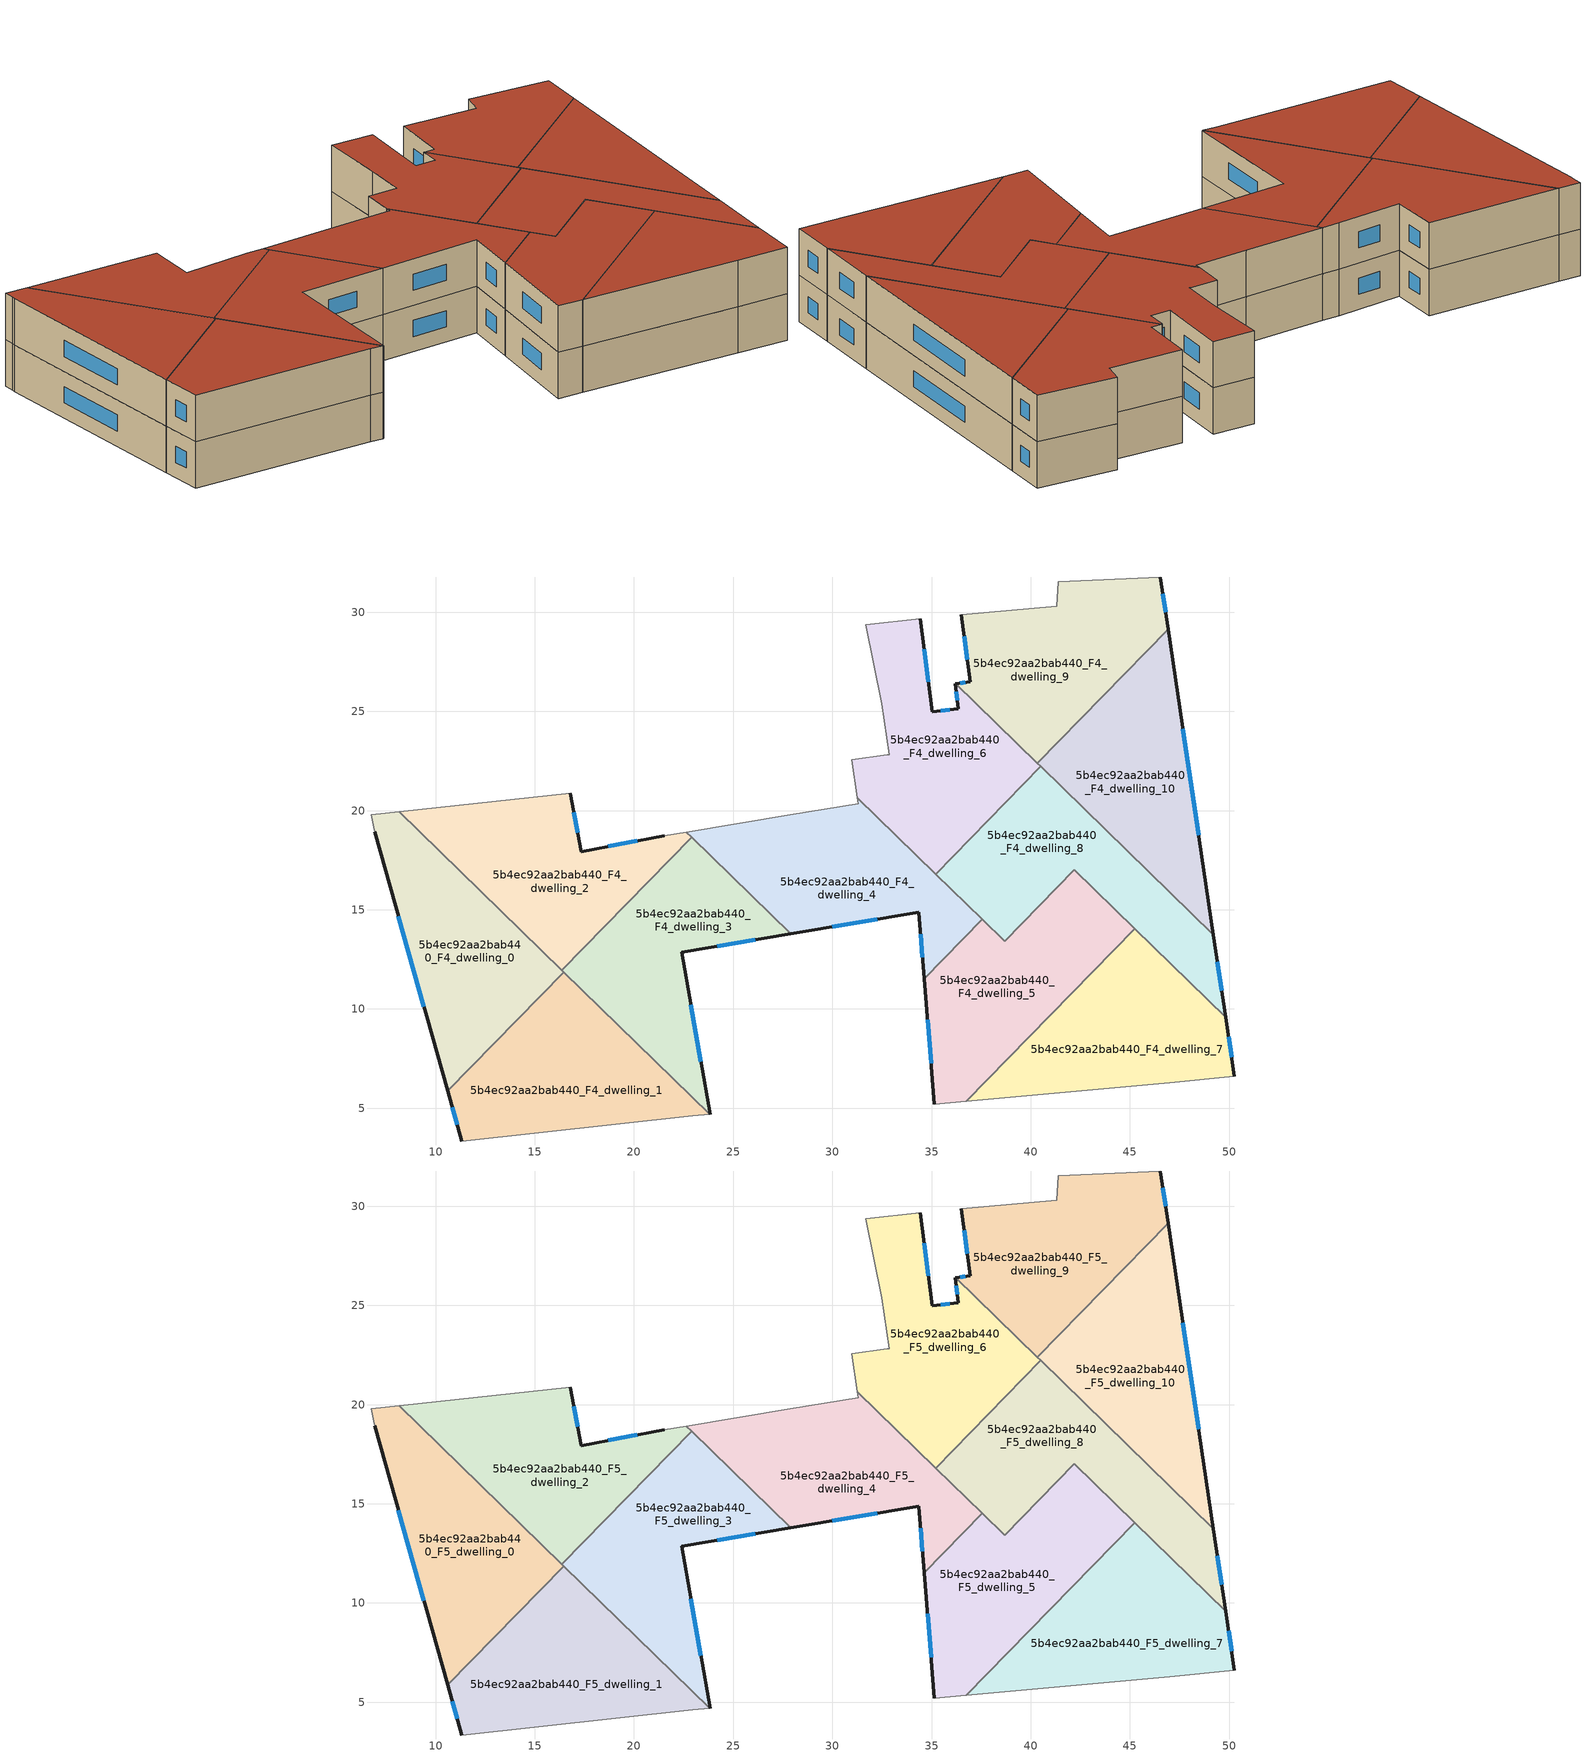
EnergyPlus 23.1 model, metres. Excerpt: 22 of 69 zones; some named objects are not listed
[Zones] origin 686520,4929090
5b4ec92aa2bab440_F4_dwelling_0
 floor to 5b4ec92aa2bab440_F3_dwelling_0 (EU_floor_Construction): 16.46,11.86 10.61,5.87 6.93,18.93 6.88,19.16 6.75,19.79 8.17,19.95 z12
 wall outside (EU_wall_Construction): 6.93,18.93 10.61,5.87 z12:15
 wall adiabatic (EU_wall_Construction): 8.17,19.95 6.75,19.79 6.88,19.16 6.93,18.93 z12:15
 wall to 5b4ec92aa2bab440_F4_dwelling_1 (EU_wall_Construction): 10.61,5.87 16.46,11.86 z12:15
 wall to 5b4ec92aa2bab440_F4_dwelling_2 (EU_wall_Construction): 16.36,11.96 8.17,19.95 z12:15
 wall to 5b4ec92aa2bab440_F4_dwelling_3 (EU_wall_Construction): 16.46,11.86 16.36,11.96 z12:15
 window (EU_Window_Construction): 8.13,14.68 9.42,10.11 z12.98:14.02
5b4ec92aa2bab440_F4_dwelling_1
 floor to 5b4ec92aa2bab440_F3_dwelling_1 (EU_floor_Construction): 23.81,4.69 22.97,4.63 11.33,3.35 10.61,5.87 16.46,11.86 z12
 wall outside (EU_wall_Construction): 10.61,5.87 11.33,3.35 z12:15
 wall adiabatic (EU_wall_Construction): 11.33,3.35 22.97,4.63 23.81,4.69 z12:15
 wall to 5b4ec92aa2bab440_F4_dwelling_3 (EU_wall_Construction): 23.81,4.69 16.46,11.86 z12:15
 window (EU_Window_Construction): 10.85,5.05 11.1,4.17 z12.98:14.02
5b4ec92aa2bab440_F4_dwelling_10
 floor to 5b4ec92aa2bab440_F3_dwelling_10 (EU_floor_Construction): 46.93,29.14 49.21,13.74 40.34,22.38 z12
 wall outside (EU_wall_Construction): 49.21,13.74 46.93,29.14 z12:15
 wall to 5b4ec92aa2bab440_F4_dwelling_9 (EU_wall_Construction): 46.93,29.14 40.34,22.38 z12:15
 wall to 5b4ec92aa2bab440_F4_dwelling_8 (EU_wall_Construction): 40.5,22.23 49.21,13.74 z12:15
 wall to 5b4ec92aa2bab440_F4_dwelling_6 (EU_wall_Construction): 40.34,22.38 40.5,22.23 z12:15
 window (EU_Window_Construction): 48.47,18.75 47.67,24.13 z12.98:14.02
5b4ec92aa2bab440_F4_dwelling_2
 floor to 5b4ec92aa2bab440_F3_dwelling_2 (EU_floor_Construction): 22.64,18.92 22.9,18.67 16.36,11.96 8.17,19.95 16.79,20.89 17.35,17.94 21.53,18.74 z12
 wall outside (EU_wall_Construction): 21.53,18.74 17.35,17.94 16.79,20.89 z12:15
 wall adiabatic (EU_wall_Construction): 22.64,18.92 21.53,18.74 / 16.79,20.89 8.17,19.95 z12:15
 wall to 5b4ec92aa2bab440_F4_dwelling_4 (EU_wall_Construction): 22.9,18.67 22.64,18.92 z12:15
 wall to 5b4ec92aa2bab440_F4_dwelling_3 (EU_wall_Construction): 16.36,11.96 22.9,18.67 z12:15
 window (EU_Window_Construction): 17.17,18.9 16.97,19.93 / 20.17,18.48 18.71,18.2 z12.98:14.02
5b4ec92aa2bab440_F4_dwelling_3
 floor to 5b4ec92aa2bab440_F3_dwelling_3 (EU_floor_Construction): 27.91,13.79 22.4,12.87 23.85,4.7 23.81,4.69 16.36,11.96 22.9,18.67 z12
 wall outside (EU_wall_Construction): 23.85,4.7 22.4,12.87 27.91,13.79 z12:15
 wall to 5b4ec92aa2bab440_F4_dwelling_4 (EU_wall_Construction): 27.91,13.79 22.9,18.67 z12:15
 wall adiabatic (EU_wall_Construction): 23.81,4.69 23.85,4.7 z12:15
 window (EU_Window_Construction): 24.19,13.17 26.12,13.49 / 23.38,7.35 22.87,10.21 z12.98:14.02
5b4ec92aa2bab440_F4_dwelling_4
 floor to 5b4ec92aa2bab440_F3_dwelling_4 (EU_floor_Construction): 37.56,14.51 34.63,11.51 34.36,14.87 27.91,13.79 22.9,18.67 22.64,18.92 27.88,19.79 31.3,20.35 31.25,20.66 z12
 wall outside (EU_wall_Construction): 27.91,13.79 34.36,14.87 34.63,11.51 z12:15
 wall adiabatic (EU_wall_Construction): 31.25,20.66 31.3,20.35 27.88,19.79 22.64,18.92 z12:15
 wall to 5b4ec92aa2bab440_F4_dwelling_5 (EU_wall_Construction): 34.63,11.51 37.56,14.51 z12:15
 wall to 5b4ec92aa2bab440_F4_dwelling_6 (EU_wall_Construction): 35.21,16.8 31.25,20.66 z12:15
 wall to 5b4ec92aa2bab440_F4_dwelling_8 (EU_wall_Construction): 37.55,14.51 35.21,16.8 z12:15
 window (EU_Window_Construction): 34.45,13.78 34.54,12.6 / 30.01,14.14 32.26,14.52 z12.98:14.02
5b4ec92aa2bab440_F4_dwelling_5
 floor to 5b4ec92aa2bab440_F3_dwelling_5 (EU_floor_Construction): 45.24,14.05 36.76,5.35 35.15,5.21 34.63,11.51 37.56,14.51 38.69,13.41 42.2,17.01 z12
 wall outside (EU_wall_Construction): 34.63,11.51 35.15,5.21 z12:15
 wall adiabatic (EU_wall_Construction): 35.15,5.21 36.76,5.35 z12:15
 wall to 5b4ec92aa2bab440_F4_dwelling_8 (EU_wall_Construction): 45.24,14.05 42.2,17.01 38.69,13.41 37.56,14.51 z12:15
 wall to 5b4ec92aa2bab440_F4_dwelling_7 (EU_wall_Construction): 36.76,5.35 45.24,14.05 z12:15
 window (EU_Window_Construction): 34.8,9.46 34.98,7.26 z12.98:14.02
5b4ec92aa2bab440_F4_dwelling_6
 floor to 5b4ec92aa2bab440_F3_dwelling_6 (EU_floor_Construction): 36.22,26.4 40.5,22.23 35.21,16.8 31.25,20.66 30.98,22.55 32.77,22.81 32.86,22.83 32.49,25.39 31.69,29.37 34.43,29.66 35.04,24.97 36.36,25.14 36.19,26.39 z12
 wall outside (EU_wall_Construction): 36.22,26.4 36.19,26.39 36.36,25.14 35.04,24.97 34.43,29.66 z12:15
 wall adiabatic (EU_wall_Construction): 34.43,29.66 31.69,29.37 32.49,25.39 32.86,22.83 32.77,22.81 30.98,22.55 31.25,20.66 z12:15
 wall to 5b4ec92aa2bab440_F4_dwelling_8 (EU_wall_Construction): 35.21,16.8 40.5,22.23 z12:15
 wall to 5b4ec92aa2bab440_F4_dwelling_9 (EU_wall_Construction): 40.34,22.38 36.22,26.4 z12:15
 window (EU_Window_Construction): 34.84,26.5 34.63,28.14 / 35.93,25.09 35.47,25.03 / 36.24,25.99 36.3,25.55 z12.98:14.02
5b4ec92aa2bab440_F4_dwelling_7
 floor to 5b4ec92aa2bab440_F3_dwelling_7 (EU_floor_Construction): 49.83,9.58 50.27,6.62 47.02,6.29 36.76,5.35 45.24,14.05 z12
 wall outside (EU_wall_Construction): 50.27,6.62 49.83,9.58 z12:15
 wall adiabatic (EU_wall_Construction): 36.76,5.35 47.02,6.29 50.27,6.62 z12:15
 wall to 5b4ec92aa2bab440_F4_dwelling_8 (EU_wall_Construction): 49.83,9.58 45.24,14.05 z12:15
 window (EU_Window_Construction): 50.12,7.58 49.97,8.61 z12.98:14.02
5b4ec92aa2bab440_F4_dwelling_8
 floor to 5b4ec92aa2bab440_F3_dwelling_8 (EU_floor_Construction): 49.21,13.74 49.83,9.58 42.2,17.01 38.69,13.41 35.21,16.8 40.5,22.23 z12
 wall outside (EU_wall_Construction): 49.83,9.58 49.21,13.74 z12:15
 window (EU_Window_Construction): 49.63,10.93 49.41,12.38 z12.98:14.02
5b4ec92aa2bab440_F4_dwelling_9
 floor to 5b4ec92aa2bab440_F3_dwelling_9 (EU_floor_Construction): 46.54,31.78 46.93,29.14 40.34,22.38 36.22,26.4 36.94,26.5 36.5,29.88 41.31,30.3 41.38,31.54 z12
 wall outside (EU_wall_Construction): 46.93,29.14 46.54,31.78 / 36.5,29.88 36.94,26.5 36.22,26.4 z12:15
 wall adiabatic (EU_wall_Construction): 46.54,31.78 41.38,31.54 41.31,30.3 36.5,29.88 z12:15
 window (EU_Window_Construction): 46.8,30 46.66,30.92 / 36.7,26.46 36.45,26.43 / 36.64,28.78 36.8,27.6 z12.98:14.02
5b4ec92aa2bab440_F5_dwelling_0
 floor to 5b4ec92aa2bab440_F4_dwelling_0 (EU_floor_Construction): 16.46,11.86 10.61,5.87 6.93,18.93 6.88,19.16 6.75,19.79 8.17,19.95 z15
 wall outside (EU_wall_Construction): 6.93,18.93 10.61,5.87 z15:18
 wall adiabatic (EU_wall_Construction): 8.17,19.95 6.75,19.79 6.88,19.16 6.93,18.93 z15:18
 wall to 5b4ec92aa2bab440_F5_dwelling_1 (EU_wall_Construction): 10.61,5.87 16.46,11.86 z15:18
 wall to 5b4ec92aa2bab440_F5_dwelling_2 (EU_wall_Construction): 16.36,11.96 8.17,19.95 z15:18
 wall to 5b4ec92aa2bab440_F5_dwelling_3 (EU_wall_Construction): 16.46,11.86 16.36,11.96 z15:18
 window (EU_Window_Construction): 8.13,14.68 9.42,10.11 z15.98:17.02
 roof outside (EU_roof_Construction): 10.61,5.87 16.46,11.86 8.17,19.95 6.75,19.79 6.88,19.16 6.93,18.93 z18
5b4ec92aa2bab440_F5_dwelling_1
 floor to 5b4ec92aa2bab440_F4_dwelling_1 (EU_floor_Construction): 23.81,4.69 22.97,4.63 11.33,3.35 10.61,5.87 16.46,11.86 z15
 wall outside (EU_wall_Construction): 10.61,5.87 11.33,3.35 z15:18
 wall adiabatic (EU_wall_Construction): 11.33,3.35 22.97,4.63 23.81,4.69 z15:18
 wall to 5b4ec92aa2bab440_F5_dwelling_3 (EU_wall_Construction): 23.81,4.69 16.46,11.86 z15:18
 window (EU_Window_Construction): 10.85,5.05 11.1,4.17 z15.98:17.02
 roof outside (EU_roof_Construction): 23.81,4.69 16.46,11.86 10.61,5.87 11.33,3.35 22.97,4.63 z18
5b4ec92aa2bab440_F5_dwelling_10
 floor to 5b4ec92aa2bab440_F4_dwelling_10 (EU_floor_Construction): 46.93,29.14 49.21,13.74 40.34,22.38 z15
 wall outside (EU_wall_Construction): 49.21,13.74 46.93,29.14 z15:18
 wall to 5b4ec92aa2bab440_F5_dwelling_9 (EU_wall_Construction): 46.93,29.14 40.34,22.38 z15:18
 wall to 5b4ec92aa2bab440_F5_dwelling_8 (EU_wall_Construction): 40.5,22.23 49.21,13.74 z15:18
 wall to 5b4ec92aa2bab440_F5_dwelling_6 (EU_wall_Construction): 40.34,22.38 40.5,22.23 z15:18
 window (EU_Window_Construction): 48.47,18.75 47.67,24.13 z15.98:17.02
 roof outside (EU_roof_Construction): 49.21,13.74 46.93,29.14 40.34,22.38 z18
5b4ec92aa2bab440_F5_dwelling_2
 floor to 5b4ec92aa2bab440_F4_dwelling_2 (EU_floor_Construction): 22.64,18.92 22.9,18.67 16.36,11.96 8.17,19.95 16.79,20.89 17.35,17.94 21.53,18.74 z15
 wall outside (EU_wall_Construction): 21.53,18.74 17.35,17.94 16.79,20.89 z15:18
 wall adiabatic (EU_wall_Construction): 22.64,18.92 21.53,18.74 / 16.79,20.89 8.17,19.95 z15:18
 wall to 5b4ec92aa2bab440_F5_dwelling_4 (EU_wall_Construction): 22.9,18.67 22.64,18.92 z15:18
 wall to 5b4ec92aa2bab440_F5_dwelling_3 (EU_wall_Construction): 16.36,11.96 22.9,18.67 z15:18
 window (EU_Window_Construction): 17.17,18.9 16.97,19.93 / 20.17,18.48 18.71,18.2 z15.98:17.02
 roof outside (EU_roof_Construction): 16.36,11.96 22.9,18.67 22.64,18.92 21.53,18.74 17.35,17.94 16.79,20.89 8.17,19.95 z18
5b4ec92aa2bab440_F5_dwelling_3
 floor to 5b4ec92aa2bab440_F4_dwelling_3 (EU_floor_Construction): 27.91,13.79 22.4,12.87 23.85,4.7 23.81,4.69 16.36,11.96 22.9,18.67 z15
 wall outside (EU_wall_Construction): 23.85,4.7 22.4,12.87 27.91,13.79 z15:18
 wall to 5b4ec92aa2bab440_F5_dwelling_4 (EU_wall_Construction): 27.91,13.79 22.9,18.67 z15:18
 wall adiabatic (EU_wall_Construction): 23.81,4.69 23.85,4.7 z15:18
 window (EU_Window_Construction): 24.19,13.17 26.12,13.49 / 23.38,7.35 22.87,10.21 z15.98:17.02
 roof outside (EU_roof_Construction): 23.85,4.7 22.4,12.87 27.91,13.79 22.9,18.67 16.36,11.96 23.81,4.69 z18
5b4ec92aa2bab440_F5_dwelling_4
 floor to 5b4ec92aa2bab440_F4_dwelling_4 (EU_floor_Construction): 37.56,14.51 34.63,11.51 34.36,14.87 27.91,13.79 22.9,18.67 22.64,18.92 27.88,19.79 31.3,20.35 31.25,20.66 z15
 wall outside (EU_wall_Construction): 27.91,13.79 34.36,14.87 34.63,11.51 z15:18
 wall adiabatic (EU_wall_Construction): 31.25,20.66 31.3,20.35 27.88,19.79 22.64,18.92 z15:18
 wall to 5b4ec92aa2bab440_F5_dwelling_5 (EU_wall_Construction): 34.63,11.51 37.56,14.51 z15:18
 wall to 5b4ec92aa2bab440_F5_dwelling_6 (EU_wall_Construction): 35.21,16.8 31.25,20.66 z15:18
 wall to 5b4ec92aa2bab440_F5_dwelling_8 (EU_wall_Construction): 37.55,14.51 35.21,16.8 z15:18
 window (EU_Window_Construction): 34.45,13.78 34.54,12.6 / 30.01,14.14 32.26,14.52 z15.98:17.02
 roof outside (EU_roof_Construction): 34.63,11.51 37.56,14.51 31.25,20.66 31.3,20.35 27.88,19.79 22.64,18.92 22.9,18.67 27.91,13.79 34.36,14.87 z18
5b4ec92aa2bab440_F5_dwelling_5
 floor to 5b4ec92aa2bab440_F4_dwelling_5 (EU_floor_Construction): 45.24,14.05 36.76,5.35 35.15,5.21 34.63,11.51 37.56,14.51 38.69,13.41 42.2,17.01 z15
 wall outside (EU_wall_Construction): 34.63,11.51 35.15,5.21 z15:18
 wall adiabatic (EU_wall_Construction): 35.15,5.21 36.76,5.35 z15:18
 wall to 5b4ec92aa2bab440_F5_dwelling_8 (EU_wall_Construction): 45.24,14.05 42.2,17.01 38.69,13.41 37.56,14.51 z15:18
 wall to 5b4ec92aa2bab440_F5_dwelling_7 (EU_wall_Construction): 36.76,5.35 45.24,14.05 z15:18
 window (EU_Window_Construction): 34.8,9.46 34.98,7.26 z15.98:17.02
 roof outside (EU_roof_Construction): 36.76,5.35 45.24,14.05 42.2,17.01 38.69,13.41 37.56,14.51 34.63,11.51 35.15,5.21 z18
5b4ec92aa2bab440_F5_dwelling_6
 floor to 5b4ec92aa2bab440_F4_dwelling_6 (EU_floor_Construction): 36.22,26.4 40.5,22.23 35.21,16.8 31.25,20.66 30.98,22.55 32.77,22.81 32.86,22.83 32.49,25.39 31.69,29.37 34.43,29.66 35.04,24.97 36.36,25.14 36.19,26.39 z15
 wall outside (EU_wall_Construction): 36.22,26.4 36.19,26.39 36.36,25.14 35.04,24.97 34.43,29.66 z15:18
 wall adiabatic (EU_wall_Construction): 34.43,29.66 31.69,29.37 32.49,25.39 32.86,22.83 32.77,22.81 30.98,22.55 31.25,20.66 z15:18
 wall to 5b4ec92aa2bab440_F5_dwelling_8 (EU_wall_Construction): 35.21,16.8 40.5,22.23 z15:18
 wall to 5b4ec92aa2bab440_F5_dwelling_9 (EU_wall_Construction): 40.34,22.38 36.22,26.4 z15:18
 window (EU_Window_Construction): 34.84,26.5 34.63,28.14 / 35.93,25.09 35.47,25.03 / 36.24,25.99 36.3,25.55 z15.98:17.02
 roof outside (EU_roof_Construction): 35.21,16.8 40.5,22.23 36.22,26.4 36.19,26.39 36.36,25.14 35.04,24.97 34.43,29.66 31.69,29.37 32.49,25.39 32.86,22.83 32.77,22.81 30.98,22.55 31.25,20.66 z18
5b4ec92aa2bab440_F5_dwelling_7
 floor to 5b4ec92aa2bab440_F4_dwelling_7 (EU_floor_Construction): 49.83,9.58 50.27,6.62 47.02,6.29 36.76,5.35 45.24,14.05 z15
 wall outside (EU_wall_Construction): 50.27,6.62 49.83,9.58 z15:18
 wall adiabatic (EU_wall_Construction): 36.76,5.35 47.02,6.29 50.27,6.62 z15:18
 wall to 5b4ec92aa2bab440_F5_dwelling_8 (EU_wall_Construction): 49.83,9.58 45.24,14.05 z15:18
 window (EU_Window_Construction): 50.12,7.58 49.97,8.61 z15.98:17.02
 roof outside (EU_roof_Construction): 50.27,6.62 49.83,9.58 45.24,14.05 36.76,5.35 47.02,6.29 z18
5b4ec92aa2bab440_F5_dwelling_8
 floor to 5b4ec92aa2bab440_F4_dwelling_8 (EU_floor_Construction): 49.21,13.74 49.83,9.58 42.2,17.01 38.69,13.41 35.21,16.8 40.5,22.23 z15
 wall outside (EU_wall_Construction): 49.83,9.58 49.21,13.74 z15:18
 window (EU_Window_Construction): 49.63,10.93 49.41,12.38 z15.98:17.02
 roof outside (EU_roof_Construction): 49.83,9.58 49.21,13.74 40.5,22.23 35.21,16.8 38.69,13.41 42.2,17.01 z18
5b4ec92aa2bab440_F5_dwelling_9
 floor to 5b4ec92aa2bab440_F4_dwelling_9 (EU_floor_Construction): 46.54,31.78 46.93,29.14 40.34,22.38 36.22,26.4 36.94,26.5 36.5,29.88 41.31,30.3 41.38,31.54 z15
 wall outside (EU_wall_Construction): 46.93,29.14 46.54,31.78 / 36.5,29.88 36.94,26.5 36.22,26.4 z15:18
 wall adiabatic (EU_wall_Construction): 46.54,31.78 41.38,31.54 41.31,30.3 36.5,29.88 z15:18
 window (EU_Window_Construction): 46.8,30 46.66,30.92 / 36.7,26.46 36.45,26.43 / 36.64,28.78 36.8,27.6 z15.98:17.02
 roof outside (EU_roof_Construction): 40.34,22.38 46.93,29.14 46.54,31.78 41.38,31.54 41.31,30.3 36.5,29.88 36.94,26.5 36.22,26.4 z18
[Building]
EU S2 Campaign: North Axis=0; Terrain=City; Solar Distribution=FullExterior
[Site:Location]
Bologna: Latitude=44.5; Longitude=11.25; Time Zone=1; Elevation=37
[SizingPeriod:WeatherFileDays]
AnnualSizingPeriod: Begin Month=1; Begin Day of Month=1; End Month=12; End Day of Month=31; Day of Week for Start Day=Monday; Use Weather File Daylight Saving Period=No; Use Weather File Rain and Snow Indicators=No
[MATERIAL]
EU_InternalMass_Material: Roughness=MediumRough; Thickness=0.1; Conductivity=1; Density=1800; Specific Heat=900; Thermal Absorptance=0.9; Solar Absorptance=0.7; Visible Absorptance=0.7
[MATERIAL:NOMASS] Roughness=MediumRough; Thermal Absorptance=0.9; Solar Absorptance=0.7; Visible Absorptance=0.7
Name | Thermal Resistance
EU_wall_NoMass | 0.905828
EU_roof_NoMass | 0.37593
EU_floor_NoMass | 0.67114
[WINDOWMATERIAL:SIMPLEGLAZINGSYSTEM]
EU_Window_SimpleGlazing: UFactor=4.52486; Solar Heat Gain Coefficient=0.85; Visible Transmittance=0.85
[CONSTRUCTION]
EU_wall_Construction: EU_wall_NoMass
EU_roof_Construction: EU_roof_NoMass
EU_floor_Construction: EU_floor_NoMass
EU_Window_Construction: EU_Window_SimpleGlazing
EU_InternalMass_Construction: EU_InternalMass_Material
[ZONE] Type=1; Multiplier=1; Ceiling Height=autocalculate; Floor Area=autocalculate; Part of Total Floor Area=Yes
Name | Volume
5b4ec92aa2bab440_F4_dwelling_0; 5b4ec92aa2bab440_F5_dwelling_0 | 177.227
5b4ec92aa2bab440_F4_dwelling_1; 5b4ec92aa2bab440_F5_dwelling_1 | 177.241
5b4ec92aa2bab440_F4_dwelling_10; 5b4ec92aa2bab440_F5_dwelling_10 | 175.408
5b4ec92aa2bab440_F4_dwelling_2; 5b4ec92aa2bab440_F5_dwelling_2 | 175.467
5b4ec92aa2bab440_F4_dwelling_3; 5b4ec92aa2bab440_F5_dwelling_3 | 175.438
5b4ec92aa2bab440_F4_dwelling_4; 5b4ec92aa2bab440_F5_dwelling_4 | 179.038
5b4ec92aa2bab440_F4_dwelling_5; 5b4ec92aa2bab440_F5_dwelling_5 | 178.097
5b4ec92aa2bab440_F4_dwelling_6; 5b4ec92aa2bab440_F5_dwelling_6 | 179.089
5b4ec92aa2bab440_F4_dwelling_7; 5b4ec92aa2bab440_F5_dwelling_7 | 178.16
5b4ec92aa2bab440_F4_dwelling_8; 5b4ec92aa2bab440_F5_dwelling_8 | 179.075
5b4ec92aa2bab440_F4_dwelling_9; 5b4ec92aa2bab440_F5_dwelling_9 | 175.414
[INTERNALMASS] Construction=EU_InternalMass_Construction
Name | Zone or ZoneList | Surface Area
5b4ec92aa2bab440_F4_dwelling_0_EU_InternalMass | 5b4ec92aa2bab440_F4_dwelling_0 | 59.0843
5b4ec92aa2bab440_F4_dwelling_1_EU_InternalMass | 5b4ec92aa2bab440_F4_dwelling_1 | 59.0822
5b4ec92aa2bab440_F4_dwelling_2_EU_InternalMass | 5b4ec92aa2bab440_F4_dwelling_2 | 58.4864
5b4ec92aa2bab440_F4_dwelling_3_EU_InternalMass | 5b4ec92aa2bab440_F4_dwelling_3 | 58.4772
5b4ec92aa2bab440_F4_dwelling_4_EU_InternalMass | 5b4ec92aa2bab440_F4_dwelling_4 | 59.6803
5b4ec92aa2bab440_F4_dwelling_5_EU_InternalMass | 5b4ec92aa2bab440_F4_dwelling_5 | 59.3654
5b4ec92aa2bab440_F4_dwelling_6_EU_InternalMass | 5b4ec92aa2bab440_F4_dwelling_6 | 59.691
5b4ec92aa2bab440_F4_dwelling_7_EU_InternalMass | 5b4ec92aa2bab440_F4_dwelling_7 | 59.3877
5b4ec92aa2bab440_F4_dwelling_8_EU_InternalMass | 5b4ec92aa2bab440_F4_dwelling_8 | 59.6918
5b4ec92aa2bab440_F4_dwelling_9_EU_InternalMass | 5b4ec92aa2bab440_F4_dwelling_9 | 58.4714
5b4ec92aa2bab440_F4_dwelling_10_EU_InternalMass | 5b4ec92aa2bab440_F4_dwelling_10 | 58.4682
5b4ec92aa2bab440_F5_dwelling_0_EU_InternalMass | 5b4ec92aa2bab440_F5_dwelling_0 | 59.0843
5b4ec92aa2bab440_F5_dwelling_1_EU_InternalMass | 5b4ec92aa2bab440_F5_dwelling_1 | 59.0822
5b4ec92aa2bab440_F5_dwelling_2_EU_InternalMass | 5b4ec92aa2bab440_F5_dwelling_2 | 58.4864
5b4ec92aa2bab440_F5_dwelling_3_EU_InternalMass | 5b4ec92aa2bab440_F5_dwelling_3 | 58.4772
5b4ec92aa2bab440_F5_dwelling_4_EU_InternalMass | 5b4ec92aa2bab440_F5_dwelling_4 | 59.6803
5b4ec92aa2bab440_F5_dwelling_5_EU_InternalMass | 5b4ec92aa2bab440_F5_dwelling_5 | 59.3654
5b4ec92aa2bab440_F5_dwelling_6_EU_InternalMass | 5b4ec92aa2bab440_F5_dwelling_6 | 59.691
5b4ec92aa2bab440_F5_dwelling_7_EU_InternalMass | 5b4ec92aa2bab440_F5_dwelling_7 | 59.3877
5b4ec92aa2bab440_F5_dwelling_8_EU_InternalMass | 5b4ec92aa2bab440_F5_dwelling_8 | 59.6918
5b4ec92aa2bab440_F5_dwelling_9_EU_InternalMass | 5b4ec92aa2bab440_F5_dwelling_9 | 58.4714
5b4ec92aa2bab440_F5_dwelling_10_EU_InternalMass | 5b4ec92aa2bab440_F5_dwelling_10 | 58.4682
[OTHEREQUIPMENT] Fuel Type=Electricity; Design Level Calculation Method=Watts/Area; Power per Zone Floor Area=1; Fraction Latent=0; Fraction Radiant=0; Fraction Lost=0; Carbon Dioxide Generation Rate=0; EndUse Subcategory=EU_Step8_InternalGains
Name | Zone or ZoneList or Space or SpaceList | Schedule
EU_Step8_InternalGain_5b4ec92aa2bab440_F4_dwelling_0_f000 | 5b4ec92aa2bab440_F4_dwelling_0 | EU_Step8_GainSchedule_5b4ec92aa2bab440_F4_dwelling_0_f000
EU_Step8_InternalGain_5b4ec92aa2bab440_F4_dwelling_1_f000 | 5b4ec92aa2bab440_F4_dwelling_1 | EU_Step8_GainSchedule_5b4ec92aa2bab440_F4_dwelling_1_f000
EU_Step8_InternalGain_5b4ec92aa2bab440_F4_dwelling_2_f000 | 5b4ec92aa2bab440_F4_dwelling_2 | EU_Step8_GainSchedule_5b4ec92aa2bab440_F4_dwelling_2_f000
EU_Step8_InternalGain_5b4ec92aa2bab440_F4_dwelling_3_f000 | 5b4ec92aa2bab440_F4_dwelling_3 | EU_Step8_GainSchedule_5b4ec92aa2bab440_F4_dwelling_3_f000
EU_Step8_InternalGain_5b4ec92aa2bab440_F4_dwelling_4_f000 | 5b4ec92aa2bab440_F4_dwelling_4 | EU_Step8_GainSchedule_5b4ec92aa2bab440_F4_dwelling_4_f000
EU_Step8_InternalGain_5b4ec92aa2bab440_F4_dwelling_5_f000 | 5b4ec92aa2bab440_F4_dwelling_5 | EU_Step8_GainSchedule_5b4ec92aa2bab440_F4_dwelling_5_f000
EU_Step8_InternalGain_5b4ec92aa2bab440_F4_dwelling_6_f000 | 5b4ec92aa2bab440_F4_dwelling_6 | EU_Step8_GainSchedule_5b4ec92aa2bab440_F4_dwelling_6_f000
EU_Step8_InternalGain_5b4ec92aa2bab440_F4_dwelling_7_f000 | 5b4ec92aa2bab440_F4_dwelling_7 | EU_Step8_GainSchedule_5b4ec92aa2bab440_F4_dwelling_7_f000
EU_Step8_InternalGain_5b4ec92aa2bab440_F4_dwelling_8_f000 | 5b4ec92aa2bab440_F4_dwelling_8 | EU_Step8_GainSchedule_5b4ec92aa2bab440_F4_dwelling_8_f000
EU_Step8_InternalGain_5b4ec92aa2bab440_F4_dwelling_9_f000 | 5b4ec92aa2bab440_F4_dwelling_9 | EU_Step8_GainSchedule_5b4ec92aa2bab440_F4_dwelling_9_f000
EU_Step8_InternalGain_5b4ec92aa2bab440_F4_dwelling_10_f000 | 5b4ec92aa2bab440_F4_dwelling_10 | EU_Step8_GainSchedule_5b4ec92aa2bab440_F4_dwelling_10_f000
EU_Step8_InternalGain_5b4ec92aa2bab440_F5_dwelling_0_f000 | 5b4ec92aa2bab440_F5_dwelling_0 | EU_Step8_GainSchedule_5b4ec92aa2bab440_F5_dwelling_0_f000
EU_Step8_InternalGain_5b4ec92aa2bab440_F5_dwelling_1_f000 | 5b4ec92aa2bab440_F5_dwelling_1 | EU_Step8_GainSchedule_5b4ec92aa2bab440_F5_dwelling_1_f000
EU_Step8_InternalGain_5b4ec92aa2bab440_F5_dwelling_2_f000 | 5b4ec92aa2bab440_F5_dwelling_2 | EU_Step8_GainSchedule_5b4ec92aa2bab440_F5_dwelling_2_f000
EU_Step8_InternalGain_5b4ec92aa2bab440_F5_dwelling_3_f000 | 5b4ec92aa2bab440_F5_dwelling_3 | EU_Step8_GainSchedule_5b4ec92aa2bab440_F5_dwelling_3_f000
EU_Step8_InternalGain_5b4ec92aa2bab440_F5_dwelling_4_f000 | 5b4ec92aa2bab440_F5_dwelling_4 | EU_Step8_GainSchedule_5b4ec92aa2bab440_F5_dwelling_4_f000
EU_Step8_InternalGain_5b4ec92aa2bab440_F5_dwelling_5_f000 | 5b4ec92aa2bab440_F5_dwelling_5 | EU_Step8_GainSchedule_5b4ec92aa2bab440_F5_dwelling_5_f000
EU_Step8_InternalGain_5b4ec92aa2bab440_F5_dwelling_6_f000 | 5b4ec92aa2bab440_F5_dwelling_6 | EU_Step8_GainSchedule_5b4ec92aa2bab440_F5_dwelling_6_f000
EU_Step8_InternalGain_5b4ec92aa2bab440_F5_dwelling_7_f000 | 5b4ec92aa2bab440_F5_dwelling_7 | EU_Step8_GainSchedule_5b4ec92aa2bab440_F5_dwelling_7_f000
EU_Step8_InternalGain_5b4ec92aa2bab440_F5_dwelling_8_f000 | 5b4ec92aa2bab440_F5_dwelling_8 | EU_Step8_GainSchedule_5b4ec92aa2bab440_F5_dwelling_8_f000
EU_Step8_InternalGain_5b4ec92aa2bab440_F5_dwelling_9_f000 | 5b4ec92aa2bab440_F5_dwelling_9 | EU_Step8_GainSchedule_5b4ec92aa2bab440_F5_dwelling_9_f000
EU_Step8_InternalGain_5b4ec92aa2bab440_F5_dwelling_10_f000 | 5b4ec92aa2bab440_F5_dwelling_10 | EU_Step8_GainSchedule_5b4ec92aa2bab440_F5_dwelling_10_f000
[ZONEVENTILATION:DESIGNFLOWRATE] Schedule=EU_AlwaysOn; Design Flow Rate Calculation Method=AirChanges/Hour; Air Changes per Hour=0.73129; Ventilation Type=Natural; Fan Pressure Rise=0; Fan Total Efficiency=1; Constant Term Coefficient=1; Temperature Term Coefficient=0; Velocity Term Coefficient=0; Velocity Squared Term Coefficient=0; Minimum Indoor Temperature=-100; Maximum Indoor Temperature=100; Delta Temperature=-100; Minimum Outdoor Temperature=-100; Maximum Outdoor Temperature=100; Maximum Wind Speed=40
Name | Zone or ZoneList or Space or SpaceList
EU_ConstantAir_5b4ec92aa2bab440_F4_dwelling_0 | 5b4ec92aa2bab440_F4_dwelling_0
EU_ConstantAir_5b4ec92aa2bab440_F4_dwelling_1 | 5b4ec92aa2bab440_F4_dwelling_1
EU_ConstantAir_5b4ec92aa2bab440_F4_dwelling_2 | 5b4ec92aa2bab440_F4_dwelling_2
EU_ConstantAir_5b4ec92aa2bab440_F4_dwelling_3 | 5b4ec92aa2bab440_F4_dwelling_3
EU_ConstantAir_5b4ec92aa2bab440_F4_dwelling_4 | 5b4ec92aa2bab440_F4_dwelling_4
EU_ConstantAir_5b4ec92aa2bab440_F4_dwelling_5 | 5b4ec92aa2bab440_F4_dwelling_5
EU_ConstantAir_5b4ec92aa2bab440_F4_dwelling_6 | 5b4ec92aa2bab440_F4_dwelling_6
EU_ConstantAir_5b4ec92aa2bab440_F4_dwelling_7 | 5b4ec92aa2bab440_F4_dwelling_7
EU_ConstantAir_5b4ec92aa2bab440_F4_dwelling_8 | 5b4ec92aa2bab440_F4_dwelling_8
EU_ConstantAir_5b4ec92aa2bab440_F4_dwelling_9 | 5b4ec92aa2bab440_F4_dwelling_9
EU_ConstantAir_5b4ec92aa2bab440_F4_dwelling_10 | 5b4ec92aa2bab440_F4_dwelling_10
EU_ConstantAir_5b4ec92aa2bab440_F5_dwelling_0 | 5b4ec92aa2bab440_F5_dwelling_0
EU_ConstantAir_5b4ec92aa2bab440_F5_dwelling_1 | 5b4ec92aa2bab440_F5_dwelling_1
EU_ConstantAir_5b4ec92aa2bab440_F5_dwelling_2 | 5b4ec92aa2bab440_F5_dwelling_2
EU_ConstantAir_5b4ec92aa2bab440_F5_dwelling_3 | 5b4ec92aa2bab440_F5_dwelling_3
EU_ConstantAir_5b4ec92aa2bab440_F5_dwelling_4 | 5b4ec92aa2bab440_F5_dwelling_4
EU_ConstantAir_5b4ec92aa2bab440_F5_dwelling_5 | 5b4ec92aa2bab440_F5_dwelling_5
EU_ConstantAir_5b4ec92aa2bab440_F5_dwelling_6 | 5b4ec92aa2bab440_F5_dwelling_6
EU_ConstantAir_5b4ec92aa2bab440_F5_dwelling_7 | 5b4ec92aa2bab440_F5_dwelling_7
EU_ConstantAir_5b4ec92aa2bab440_F5_dwelling_8 | 5b4ec92aa2bab440_F5_dwelling_8
EU_ConstantAir_5b4ec92aa2bab440_F5_dwelling_9 | 5b4ec92aa2bab440_F5_dwelling_9
EU_ConstantAir_5b4ec92aa2bab440_F5_dwelling_10 | 5b4ec92aa2bab440_F5_dwelling_10
[HVACTEMPLATE:ZONE:IDEALLOADSAIRSYSTEM] System Availability Schedule=EU_AlwaysOn; Maximum Heating Supply Air Temperature=50; Minimum Cooling Supply Air Temperature=13; Maximum Heating Supply Air Humidity Ratio=0.0156; Minimum Cooling Supply Air Humidity Ratio=0.0077; Heating Limit=NoLimit; Cooling Limit=NoLimit; Heating Availability Schedule=EU_AlwaysOn; Cooling Availability Schedule=EU_CoolingOff; Dehumidification Control Type=ConstantSensibleHeatRatio; Cooling Sensible Heat Ratio=0.7; Dehumidification Setpoint=60; Humidification Control Type=None; Humidification Setpoint=30; Outdoor Air Method=None; Outdoor Air Flow Rate per Person=0.00944; Outdoor Air Flow Rate per Zone Floor Area=0; Outdoor Air Flow Rate per Zone=0; Demand Controlled Ventilation Type=None; Outdoor Air Economizer Type=NoEconomizer; Heat Recovery Type=None; Sensible Heat Recovery Effectiveness=0.7; Latent Heat Recovery Effectiveness=0.65
Name | Template Thermostat
5b4ec92aa2bab440_F4_dwelling_0 | EU_HeatOnly_5b4ec92aa2bab440_F4_dwelling_0
5b4ec92aa2bab440_F4_dwelling_1 | EU_HeatOnly_5b4ec92aa2bab440_F4_dwelling_1
5b4ec92aa2bab440_F4_dwelling_2 | EU_HeatOnly_5b4ec92aa2bab440_F4_dwelling_2
5b4ec92aa2bab440_F4_dwelling_3 | EU_HeatOnly_5b4ec92aa2bab440_F4_dwelling_3
5b4ec92aa2bab440_F4_dwelling_4 | EU_HeatOnly_5b4ec92aa2bab440_F4_dwelling_4
5b4ec92aa2bab440_F4_dwelling_5 | EU_HeatOnly_5b4ec92aa2bab440_F4_dwelling_5
5b4ec92aa2bab440_F4_dwelling_6 | EU_HeatOnly_5b4ec92aa2bab440_F4_dwelling_6
5b4ec92aa2bab440_F4_dwelling_7 | EU_HeatOnly_5b4ec92aa2bab440_F4_dwelling_7
5b4ec92aa2bab440_F4_dwelling_8 | EU_HeatOnly_5b4ec92aa2bab440_F4_dwelling_8
5b4ec92aa2bab440_F4_dwelling_9 | EU_HeatOnly_5b4ec92aa2bab440_F4_dwelling_9
5b4ec92aa2bab440_F4_dwelling_10 | EU_HeatOnly_5b4ec92aa2bab440_F4_dwelling_10
5b4ec92aa2bab440_F5_dwelling_0 | EU_HeatOnly_5b4ec92aa2bab440_F5_dwelling_0
5b4ec92aa2bab440_F5_dwelling_1 | EU_HeatOnly_5b4ec92aa2bab440_F5_dwelling_1
5b4ec92aa2bab440_F5_dwelling_2 | EU_HeatOnly_5b4ec92aa2bab440_F5_dwelling_2
5b4ec92aa2bab440_F5_dwelling_3 | EU_HeatOnly_5b4ec92aa2bab440_F5_dwelling_3
5b4ec92aa2bab440_F5_dwelling_4 | EU_HeatOnly_5b4ec92aa2bab440_F5_dwelling_4
5b4ec92aa2bab440_F5_dwelling_5 | EU_HeatOnly_5b4ec92aa2bab440_F5_dwelling_5
5b4ec92aa2bab440_F5_dwelling_6 | EU_HeatOnly_5b4ec92aa2bab440_F5_dwelling_6
5b4ec92aa2bab440_F5_dwelling_7 | EU_HeatOnly_5b4ec92aa2bab440_F5_dwelling_7
5b4ec92aa2bab440_F5_dwelling_8 | EU_HeatOnly_5b4ec92aa2bab440_F5_dwelling_8
5b4ec92aa2bab440_F5_dwelling_9 | EU_HeatOnly_5b4ec92aa2bab440_F5_dwelling_9
5b4ec92aa2bab440_F5_dwelling_10 | EU_HeatOnly_5b4ec92aa2bab440_F5_dwelling_10
[SIZING:ZONE] Zone Cooling Design Supply Air Temperature Input Method=SupplyAirTemperature; Zone Cooling Design Supply Air Temperature=13; Zone Heating Design Supply Air Temperature Input Method=SupplyAirTemperature; Zone Heating Design Supply Air Temperature=50; Zone Cooling Design Supply Air Humidity Ratio=0.008; Zone Heating Design Supply Air Humidity Ratio=0.008; Cooling Design Air Flow Method=DesignDay; Cooling Design Air Flow Rate=0; Cooling Minimum Air Flow per Zone Floor Area=0.000762; Cooling Minimum Air Flow=0; Cooling Minimum Air Flow Fraction=0.2; Heating Design Air Flow Method=DesignDay; Heating Design Air Flow Rate=0; Heating Maximum Air Flow per Zone Floor Area=0.002032; Heating Maximum Air Flow=0.141576; Heating Maximum Air Flow Fraction=0.3; Account for Dedicated Outdoor Air System=No; Dedicated Outdoor Air System Control Strategy=NeutralSupplyAir; Dedicated Outdoor Air Low Setpoint Temperature for Design=autosize; Dedicated Outdoor Air High Setpoint Temperature for Design=autosize; Zone Load Sizing Method=Sensible Load Only No Latent Load; Zone Latent Cooling Design Supply Air Humidity Ratio Input Method=HumidityRatioDifference; Zone Cooling Design Supply Air Humidity Ratio Difference=0.005; Zone Latent Heating Design Supply Air Humidity Ratio Input Method=HumidityRatioDifference; Zone Humidification Design Supply Air Humidity Ratio Difference=0.005
5b4ec92aa2bab440_F4_dwelling_0; 5b4ec92aa2bab440_F4_dwelling_1; 5b4ec92aa2bab440_F4_dwelling_2; 5b4ec92aa2bab440_F4_dwelling_3; 5b4ec92aa2bab440_F4_dwelling_4; 5b4ec92aa2bab440_F4_dwelling_5; 5b4ec92aa2bab440_F4_dwelling_6; 5b4ec92aa2bab440_F4_dwelling_7; 5b4ec92aa2bab440_F4_dwelling_8; 5b4ec92aa2bab440_F4_dwelling_9; 5b4ec92aa2bab440_F4_dwelling_10; 5b4ec92aa2bab440_F5_dwelling_0; 5b4ec92aa2bab440_F5_dwelling_1; 5b4ec92aa2bab440_F5_dwelling_2; 5b4ec92aa2bab440_F5_dwelling_3; 5b4ec92aa2bab440_F5_dwelling_4; 5b4ec92aa2bab440_F5_dwelling_5; 5b4ec92aa2bab440_F5_dwelling_6; 5b4ec92aa2bab440_F5_dwelling_7; 5b4ec92aa2bab440_F5_dwelling_8; 5b4ec92aa2bab440_F5_dwelling_9; 5b4ec92aa2bab440_F5_dwelling_10
[SCHEDULE:CONSTANT]
Name | Hourly Value
EU_AlwaysOn | 1
EU_CoolingOff | 0
[SCHEDULE:FILE] Column Number=1; Rows to Skip at Top=0; Number of Hours of Data=8760; Column Separator=Comma; Interpolate to Timestep=No; Minutes per Item=60; Adjust Schedule for Daylight Savings=Yes
Name | File
EU_Step8_GainSchedule_5b4ec92aa2bab440_F4_dwelling_0_f000 | ../../schedules/5b4ec92aa2bab440/5b4ec92aa2bab440_F4_dwelling_0_f000_gain.csv
EU_Step8_GainSchedule_5b4ec92aa2bab440_F4_dwelling_1_f000 | ../../schedules/5b4ec92aa2bab440/5b4ec92aa2bab440_F4_dwelling_1_f000_gain.csv
EU_Step8_GainSchedule_5b4ec92aa2bab440_F4_dwelling_2_f000 | ../../schedules/5b4ec92aa2bab440/5b4ec92aa2bab440_F4_dwelling_2_f000_gain.csv
EU_Step8_GainSchedule_5b4ec92aa2bab440_F4_dwelling_3_f000 | ../../schedules/5b4ec92aa2bab440/5b4ec92aa2bab440_F4_dwelling_3_f000_gain.csv
EU_Step8_GainSchedule_5b4ec92aa2bab440_F4_dwelling_4_f000 | ../../schedules/5b4ec92aa2bab440/5b4ec92aa2bab440_F4_dwelling_4_f000_gain.csv
EU_Step8_GainSchedule_5b4ec92aa2bab440_F4_dwelling_5_f000 | ../../schedules/5b4ec92aa2bab440/5b4ec92aa2bab440_F4_dwelling_5_f000_gain.csv
EU_Step8_GainSchedule_5b4ec92aa2bab440_F4_dwelling_6_f000 | ../../schedules/5b4ec92aa2bab440/5b4ec92aa2bab440_F4_dwelling_6_f000_gain.csv
EU_Step8_GainSchedule_5b4ec92aa2bab440_F4_dwelling_7_f000 | ../../schedules/5b4ec92aa2bab440/5b4ec92aa2bab440_F4_dwelling_7_f000_gain.csv
EU_Step8_GainSchedule_5b4ec92aa2bab440_F4_dwelling_8_f000 | ../../schedules/5b4ec92aa2bab440/5b4ec92aa2bab440_F4_dwelling_8_f000_gain.csv
EU_Step8_GainSchedule_5b4ec92aa2bab440_F4_dwelling_9_f000 | ../../schedules/5b4ec92aa2bab440/5b4ec92aa2bab440_F4_dwelling_9_f000_gain.csv
EU_Step8_GainSchedule_5b4ec92aa2bab440_F4_dwelling_10_f000 | ../../schedules/5b4ec92aa2bab440/5b4ec92aa2bab440_F4_dwelling_10_f000_gain.csv
EU_Step8_GainSchedule_5b4ec92aa2bab440_F5_dwelling_0_f000 | ../../schedules/5b4ec92aa2bab440/5b4ec92aa2bab440_F5_dwelling_0_f000_gain.csv
EU_Step8_GainSchedule_5b4ec92aa2bab440_F5_dwelling_1_f000 | ../../schedules/5b4ec92aa2bab440/5b4ec92aa2bab440_F5_dwelling_1_f000_gain.csv
EU_Step8_GainSchedule_5b4ec92aa2bab440_F5_dwelling_2_f000 | ../../schedules/5b4ec92aa2bab440/5b4ec92aa2bab440_F5_dwelling_2_f000_gain.csv
EU_Step8_GainSchedule_5b4ec92aa2bab440_F5_dwelling_3_f000 | ../../schedules/5b4ec92aa2bab440/5b4ec92aa2bab440_F5_dwelling_3_f000_gain.csv
EU_Step8_GainSchedule_5b4ec92aa2bab440_F5_dwelling_4_f000 | ../../schedules/5b4ec92aa2bab440/5b4ec92aa2bab440_F5_dwelling_4_f000_gain.csv
EU_Step8_GainSchedule_5b4ec92aa2bab440_F5_dwelling_5_f000 | ../../schedules/5b4ec92aa2bab440/5b4ec92aa2bab440_F5_dwelling_5_f000_gain.csv
EU_Step8_GainSchedule_5b4ec92aa2bab440_F5_dwelling_6_f000 | ../../schedules/5b4ec92aa2bab440/5b4ec92aa2bab440_F5_dwelling_6_f000_gain.csv
EU_Step8_GainSchedule_5b4ec92aa2bab440_F5_dwelling_7_f000 | ../../schedules/5b4ec92aa2bab440/5b4ec92aa2bab440_F5_dwelling_7_f000_gain.csv
EU_Step8_GainSchedule_5b4ec92aa2bab440_F5_dwelling_8_f000 | ../../schedules/5b4ec92aa2bab440/5b4ec92aa2bab440_F5_dwelling_8_f000_gain.csv
EU_Step8_GainSchedule_5b4ec92aa2bab440_F5_dwelling_9_f000 | ../../schedules/5b4ec92aa2bab440/5b4ec92aa2bab440_F5_dwelling_9_f000_gain.csv
EU_Step8_GainSchedule_5b4ec92aa2bab440_F5_dwelling_10_f000 | ../../schedules/5b4ec92aa2bab440/5b4ec92aa2bab440_F5_dwelling_10_f000_gain.csv
